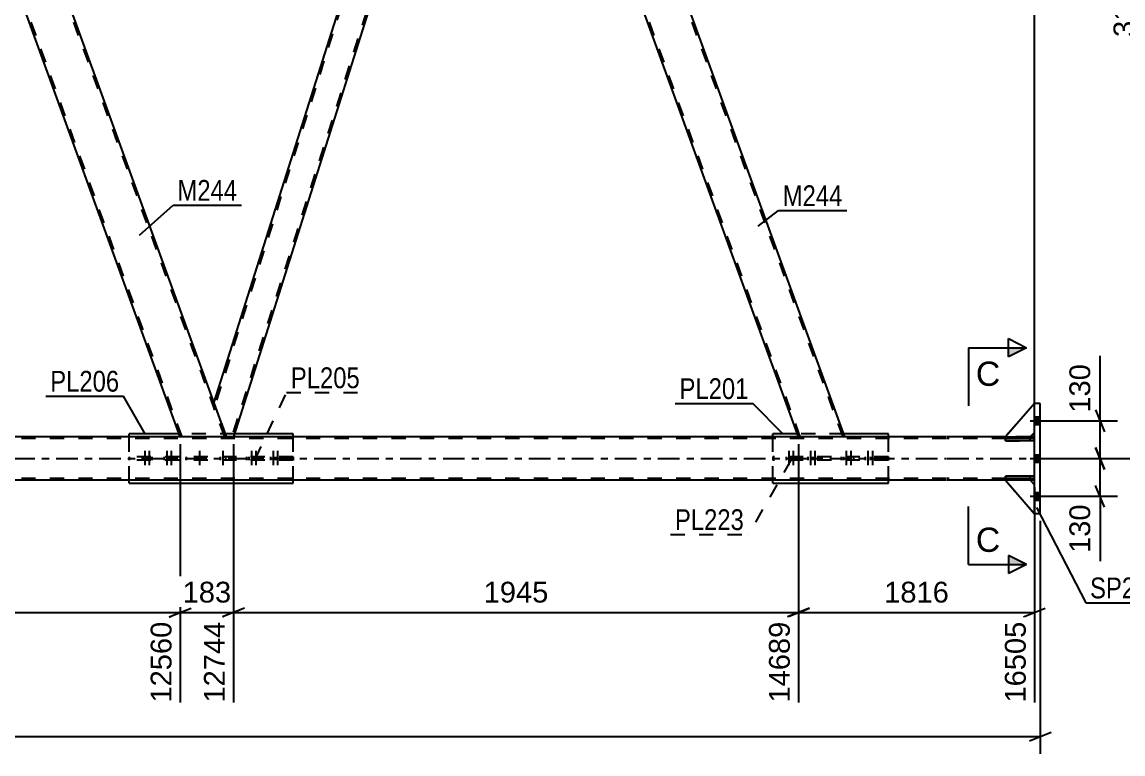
# Model space of a CAD drawing. Header units: millimetres. Extents: x -88 to 753, y -403 to 191.
# Drawn here: x 524.4 to 676, y -165.7 to -64.9 of the extents above; entities that cross this region are included whole.
import ezdxf

# ---------------------------------------------------------------- set-up
doc = ezdxf.new("R2010")
doc.units = ezdxf.units.MM
doc.linetypes.add('DXK_LINE_DOT2', pattern=[3.9198, 1.9599, -1.9599])
doc.linetypes.add('DXK_LINE_DOT3', pattern=[5.9187, 2.979, -0.9799, 0.9799, -0.9799])
doc.styles.add('Arial', font='arial.ttf', dxfattribs={"height": 0.2})
doc.styles.add('Arial Narrow', font='ARIALN.TTF', dxfattribs={"height": 0.2})

# ---------------------------------------------------------------- blocks, each defined once
blk = doc.blocks.new('Bolt-317404679-3173 - 2929')
at = {"color": 1, "linetype": 'DXK_LINE_DOT2'}
for p, q in [((555.93, -123.96), (555.93, -126.96)), ((556.53, -123.96), (556.53, -126.96)), ((558.94, -123.96), (558.94, -126.96)), ((559.55, -123.96), (559.55, -126.96)), ((555.57, -124.76), (555.57, -125.24)), ((556.17, -124.76), (556.17, -125.24)), ((556.29, -124.76), (556.29, -125.24)), ((556.89, -124.76), (556.89, -125.24)), ((558.58, -124.76), (558.58, -125.24)), ((559.19, -124.76), (559.19, -125.24)), ((559.3, -124.76), (559.3, -125.24)), ((559.91, -124.76), (559.91, -125.24))]:
    blk.add_line(p, q, dxfattribs=at)
blk = doc.blocks.new('Bolt-317404679-3088 - 2929')
at = {"linetype": 'Continuous'}
for points in [[(664.56, -120.32), (664.56, -119.28), (663.76, -119.28), (663.76, -120.32)], [(664.56, -120.32), (664.56, -119.28), (663.76, -119.28), (663.76, -120.32)], [(664.56, -120.32), (664.56, -119.28), (663.76, -119.28), (663.76, -120.32)], [(664.56, -125.52), (664.56, -124.48), (663.76, -124.48), (663.76, -125.52)], [(664.56, -125.52), (664.56, -124.48), (663.76, -124.48), (663.76, -125.52)], [(664.56, -130.72), (664.56, -129.68), (663.76, -129.68), (663.76, -130.72)], [(664.56, -130.72), (664.56, -129.68), (663.76, -129.68), (663.76, -130.72)], [(664.56, -130.72), (664.56, -129.68), (663.76, -129.68), (663.76, -130.72)]]:
    blk.add_hatch(color=1, dxfattribs=at).paths.add_polyline_path(points)
at = {"color": 1, "linetype": 'Continuous'}
for p, q in [((663.76, -119.28), (664.56, -119.28)), ((663.76, -119.28), (664.56, -119.28)), ((663.76, -119.28), (664.56, -119.28)), ((663.16, -119.8), (667.36, -119.8)), ((663.16, -119.8), (667.36, -119.8)), ((663.16, -119.8), (667.36, -119.8)), ((663.76, -120.32), (664.56, -120.32)), ((663.76, -120.32), (664.56, -120.32)), ((663.76, -120.32), (664.56, -120.32)), ((663.16, -125), (667.36, -125)), ((663.16, -125), (667.36, -125)), ((663.76, -124.48), (664.56, -124.48)), ((663.76, -124.48), (664.56, -124.48)), ((663.76, -125.52), (664.56, -125.52)), ((663.76, -125.52), (664.56, -125.52)), ((663.16, -130.2), (667.36, -130.2)), ((663.16, -130.2), (667.36, -130.2)), ((663.16, -130.2), (667.36, -130.2)), ((663.76, -129.68), (664.56, -129.68)), ((663.76, -129.68), (664.56, -129.68)), ((663.76, -129.68), (664.56, -129.68)), ((663.76, -130.72), (664.56, -130.72)), ((663.76, -130.72), (664.56, -130.72)), ((663.76, -130.72), (664.56, -130.72))]:
    blk.add_line(p, q, dxfattribs=at)
blk = doc.blocks.new('Part-317404679-3027 - 2929')
at = {"color": 7, "linetype": 'DXK_LINE_DOT2'}
for p, q in [((651.66, -122.24), (43.72, -122.24)), ((552.52, -122), (546.13, -122)), ((637.65, -122), (631.27, -122)), ((663.76, -122.24), (651.76, -122.24)), ((663.16, -122), (659.76, -122)), ((663.76, -128), (663.76, -122)), ((651.66, -127.76), (43.72, -127.76)), ((663.76, -127.76), (651.76, -127.76)), ((663.16, -128), (659.76, -128))]:
    blk.add_line(p, q, dxfattribs=at)
at = {"color": 2, "linetype": 'Continuous'}
for p, q in [((546.13, -122), (467.39, -122)), ((631.27, -122), (552.52, -122)), ((651.66, -122), (637.65, -122)), ((659.76, -122), (651.76, -122)), ((663.76, -122), (663.16, -122)), ((651.66, -128), (47.72, -128)), ((659.76, -128), (651.76, -128)), ((663.76, -128), (663.16, -128))]:
    blk.add_line(p, q, dxfattribs=at)
at = {"color": 7, "linetype": 'DXK_LINE_DOT3'}
for p, q in [((43.72, -125), (651.66, -125)), ((651.76, -125), (663.76, -125))]:
    blk.add_line(p, q, dxfattribs=at)
blk = doc.blocks.new('Part-317404679-3142 - 2929')
at = {"color": 7, "linetype": 'DXK_LINE_DOT2'}
for p, q in [((561.71, -124.76), (539.1, -124.76)), ((539.1, -124.76), (539.1, -125.24)), ((561.71, -125.24), (539.1, -125.24)), ((545.51, -124.76), (545.51, -125.24)), ((547.01, -125.24), (547.01, -124.76)), ((553.81, -125.24), (553.81, -124.76)), ((555.3, -125.24), (555.3, -124.76)), ((561.71, -124.76), (561.71, -125.24))]:
    blk.add_line(p, q, dxfattribs=at)
blk = doc.blocks.new('Part-317404679-3200 - 2929')
at = {"color": 2, "linetype": 'Continuous'}
for p, q in [((663.76, -132.6), (663.76, -117.4)), ((664.56, -117.4), (663.76, -117.4)), ((664.56, -132.6), (664.56, -117.4)), ((664.56, -132.6), (663.76, -132.6))]:
    blk.add_line(p, q, dxfattribs=at)
blk = doc.blocks.new('Part-317404679-3330 - 2929')
at = {"color": 2, "linetype": 'Continuous'}
for p, q in [((659.76, -127.52), (659.76, -127.44)), ((663.76, -127.44), (659.76, -127.44)), ((659.76, -127.76), (659.76, -127.52)), ((663.76, -127.76), (659.76, -127.76)), ((663.76, -127.76), (663.76, -127.44))]:
    blk.add_line(p, q, dxfattribs=at)
at = {"color": 7, "linetype": 'DXK_LINE_DOT2'}
for p, q in [((659.76, -127.52), (659.76, -127.52)), ((663.16, -127.76), (663.16, -127.44))]:
    blk.add_line(p, q, dxfattribs=at)
blk = doc.blocks.new('Part-317404679-3213 - 2929')
at = {"color": 7, "linetype": 'DXK_LINE_DOT2'}
for p, q in [((643.66, -124.76), (627.75, -124.76)), ((627.75, -124.76), (627.75, -125.24)), ((643.66, -125.24), (627.75, -125.24)), ((634.16, -124.76), (634.16, -125.24)), ((637.21, -125.24), (637.21, -124.76)), ((643.66, -124.76), (643.66, -125.24))]:
    blk.add_line(p, q, dxfattribs=at)
blk = doc.blocks.new('Bolt-317404679-3225 - 2929')
at = {"color": 1, "linetype": 'DXK_LINE_DOT2'}
for p, q in [((541.27, -123.96), (541.27, -126.96)), ((541.87, -123.96), (541.87, -126.96)), ((544.28, -123.96), (544.28, -126.96)), ((544.89, -123.96), (544.89, -126.96)), ((540.91, -124.76), (540.91, -125.24)), ((541.51, -124.76), (541.51, -125.24)), ((541.63, -124.76), (541.63, -125.24)), ((542.23, -124.76), (542.23, -125.24)), ((543.92, -124.76), (543.92, -125.24)), ((544.53, -124.76), (544.53, -125.24)), ((544.64, -124.76), (544.64, -125.24)), ((545.25, -124.76), (545.25, -125.24))]:
    blk.add_line(p, q, dxfattribs=at)
blk = doc.blocks.new('Bolt-317404679-3226 - 2929')
at = {"color": 1, "linetype": 'DXK_LINE_DOT2'}
for p, q in [((637.85, -123.96), (637.85, -126.96)), ((638.49, -123.96), (638.49, -126.96)), ((640.83, -123.96), (640.83, -126.96)), ((641.48, -123.96), (641.48, -126.96)), ((637.49, -124.76), (637.49, -125.24)), ((638.13, -124.76), (638.13, -125.24)), ((638.21, -124.76), (638.21, -125.24)), ((638.85, -124.76), (638.85, -125.24)), ((640.47, -124.76), (640.47, -125.24)), ((641.12, -124.76), (641.12, -125.24)), ((641.19, -124.76), (641.19, -125.24)), ((641.84, -124.76), (641.84, -125.24))]:
    blk.add_line(p, q, dxfattribs=at)
blk = doc.blocks.new('Part-317404679-3368 - 2929')
at = {"color": 2, "linetype": 'Continuous'}
for p, q in [((587.01, -3), (550.78, -117.23)), ((589.69, -7.77), (553.47, -122))]:
    blk.add_line(p, q, dxfattribs=at)
at = {"color": 7, "linetype": 'DXK_LINE_DOT2'}
for p, q in [((587.26, -3), (550.92, -117.6)), ((587.96, -3), (587.01, -3)), ((587.96, -3), (589.69, -7.77)), ((589.56, -7.4), (553.22, -122)), ((552.52, -122), (550.78, -117.23)), ((553.47, -122), (552.52, -122))]:
    blk.add_line(p, q, dxfattribs=at)
blk = doc.blocks.new('Part-317404679-3263 - 2929')
at = {"color": 7, "linetype": 'DXK_LINE_DOT2'}
for p, q in [((663.76, -117.4), (659.76, -122)), ((663.76, -121.4), (663.76, -117.4)), ((659.76, -122), (663.16, -122)), ((663.16, -122), (663.76, -121.4))]:
    blk.add_line(p, q, dxfattribs=at)
blk = doc.blocks.new('Part-317404679-3404 - 2929')
at = {"color": 2, "linetype": 'Continuous'}
for p, q in [((631.27, -122), (587.96, -3)), ((587.96, -3), (594.34, -3)), ((637.65, -122), (594.34, -3)), ((637.61, -122), (631.27, -122)), ((637.65, -122), (637.61, -122))]:
    blk.add_line(p, q, dxfattribs=at)
at = {"color": 7, "linetype": 'DXK_LINE_DOT2'}
for p, q in [((631.52, -122), (588.21, -3)), ((637.4, -122), (594.09, -3))]:
    blk.add_line(p, q, dxfattribs=at)
blk = doc.blocks.new('Part-317404679-3279 - 2929')
at = {"color": 2, "linetype": 'Continuous'}
for p, q in [((546.13, -122), (502.82, -3)), ((502.82, -3), (509.21, -3)), ((552.52, -122), (509.21, -3)), ((552.48, -122), (546.13, -122)), ((552.52, -122), (552.48, -122))]:
    blk.add_line(p, q, dxfattribs=at)
at = {"color": 7, "linetype": 'DXK_LINE_DOT2'}
for p, q in [((546.39, -122), (503.08, -3)), ((552.26, -122), (508.95, -3))]:
    blk.add_line(p, q, dxfattribs=at)
blk = doc.blocks.new('Part-317404679-3310 - 2929')
at = {"color": 2, "linetype": 'Continuous'}
for p, q in [((663.76, -117.4), (659.76, -122)), ((659.76, -122), (663.16, -122)), ((663.16, -122), (663.76, -121.4))]:
    blk.add_line(p, q, dxfattribs=at)
at = {"color": 7, "linetype": 'DXK_LINE_DOT2'}
blk.add_line((663.76, -121.4), (663.76, -117.4), dxfattribs=at)
blk = doc.blocks.new('Part-317404679-3312 - 2929')
at = {"color": 2, "linetype": 'Continuous'}
for p, q in [((663.16, -128), (659.76, -128)), ((659.76, -128), (663.76, -132.6)), ((663.76, -128.6), (663.16, -128))]:
    blk.add_line(p, q, dxfattribs=at)
at = {"color": 7, "linetype": 'DXK_LINE_DOT2'}
blk.add_line((663.76, -132.6), (663.76, -128.6), dxfattribs=at)
blk = doc.blocks.new('Part-317404679-3328 - 2929')
at = {"color": 2, "linetype": 'Continuous'}
for p, q in [((631.12, -121.6), (627.75, -121.6)), ((627.75, -122), (627.75, -121.6)), ((643.66, -121.6), (637.51, -121.6)), ((643.66, -122), (643.66, -121.6)), ((627.75, -128.4), (627.75, -128)), ((627.75, -128.4), (643.66, -128.4)), ((643.66, -128.4), (643.66, -128))]:
    blk.add_line(p, q, dxfattribs=at)
at = {"color": 7, "linetype": 'DXK_LINE_DOT2'}
for p, q in [((627.75, -128), (627.75, -122)), ((637.51, -121.6), (631.12, -121.6)), ((643.66, -128), (643.66, -122))]:
    blk.add_line(p, q, dxfattribs=at)
blk = doc.blocks.new('Part-317404679-3329 - 2929')
at = {"color": 2, "linetype": 'Continuous'}
for p, q in [((659.76, -122.48), (659.76, -122.24)), ((663.76, -122.24), (659.76, -122.24)), ((659.76, -122.56), (659.76, -122.48)), ((663.76, -122.56), (659.76, -122.56)), ((663.76, -122.56), (663.76, -122.24))]:
    blk.add_line(p, q, dxfattribs=at)
at = {"color": 7, "linetype": 'DXK_LINE_DOT2'}
for p, q in [((659.76, -122.48), (659.76, -122.48)), ((663.16, -122.56), (663.16, -122.24))]:
    blk.add_line(p, q, dxfattribs=at)
blk = doc.blocks.new('Part-317404679-3331 - 2929')
at = {"color": 7, "linetype": 'DXK_LINE_DOT2'}
for p, q in [((663.16, -128), (659.76, -128)), ((659.76, -128), (663.76, -132.6)), ((663.76, -128.6), (663.16, -128)), ((663.76, -132.6), (663.76, -128.6))]:
    blk.add_line(p, q, dxfattribs=at)
blk = doc.blocks.new('Part-317404679-3357 - 2929')
at = {"color": 2, "linetype": 'Continuous'}
for p, q in [((545.99, -121.6), (539.1, -121.6)), ((539.1, -122), (539.1, -121.6)), ((561.71, -121.6), (553.6, -121.6)), ((561.71, -122), (561.71, -121.6)), ((539.1, -128.4), (539.1, -128)), ((539.1, -128.4), (561.71, -128.4)), ((561.71, -128.4), (561.71, -128))]:
    blk.add_line(p, q, dxfattribs=at)
at = {"color": 7, "linetype": 'DXK_LINE_DOT2'}
for p, q in [((539.1, -128), (539.1, -122)), ((553.6, -121.6), (545.99, -121.6)), ((561.71, -128), (561.71, -122))]:
    blk.add_line(p, q, dxfattribs=at)
blk = doc.blocks.new('Part-317404679-3358 - 2929')
at = {"color": 7, "linetype": 'DXK_LINE_DOT2'}
for p, q in [((663.76, -122.24), (659.76, -122.24)), ((659.76, -122.24), (659.76, -122.56)), ((659.76, -122.56), (663.76, -122.56)), ((663.16, -122.56), (663.16, -122.24)), ((663.76, -122.56), (663.76, -122.24))]:
    blk.add_line(p, q, dxfattribs=at)
blk = doc.blocks.new('Part-317404679-3359 - 2929')
at = {"color": 7, "linetype": 'DXK_LINE_DOT2'}
for p, q in [((663.76, -127.44), (659.76, -127.44)), ((659.76, -127.44), (659.76, -127.76)), ((659.76, -127.76), (663.76, -127.76)), ((663.16, -127.76), (663.16, -127.44)), ((663.76, -127.76), (663.76, -127.44))]:
    blk.add_line(p, q, dxfattribs=at)
blk = doc.blocks.new('Bolt-317404679-3440 - 2929')
at = {"color": 1, "linetype": 'DXK_LINE_DOT2'}
for p, q in [((548.81, -123.96), (548.81, -126.96)), ((548.81, -123.96), (548.81, -126.96)), ((552.01, -123.96), (552.01, -126.96)), ((552.01, -123.96), (552.01, -126.96)), ((548.45, -124.76), (548.45, -125.24)), ((548.45, -124.76), (548.45, -125.24)), ((549.17, -124.76), (549.17, -125.24)), ((549.17, -124.76), (549.17, -125.24)), ((551.65, -124.76), (551.65, -125.24)), ((551.65, -124.76), (551.65, -125.24)), ((552.37, -124.76), (552.37, -125.24)), ((552.37, -124.76), (552.37, -125.24))]:
    blk.add_line(p, q, dxfattribs=at)
blk = doc.blocks.new('Bolt-317404679-3494 - 2929')
at = {"color": 1, "linetype": 'DXK_LINE_DOT2'}
for p, q in [((629.92, -123.96), (629.92, -126.96)), ((630.52, -123.96), (630.52, -126.96)), ((632.93, -123.96), (632.93, -126.96)), ((633.53, -123.96), (633.53, -126.96)), ((629.56, -124.76), (629.56, -125.24)), ((630.16, -124.76), (630.16, -125.24)), ((630.28, -124.76), (630.28, -125.24)), ((630.88, -124.76), (630.88, -125.24)), ((632.57, -124.76), (632.57, -125.24)), ((633.17, -124.76), (633.17, -125.24)), ((633.29, -124.76), (633.29, -125.24)), ((633.89, -124.76), (633.89, -125.24))]:
    blk.add_line(p, q, dxfattribs=at)
blk = doc.blocks.new('StraightDimension-317404679-4359 - 2929')
at = {"color": 7, "linetype": 'Continuous'}
for p, q in [((630.43, -4), (630.43, -50.75)), ((663.76, -121), (663.76, -45.5)), ((631.93, -47.75), (628.93, -48.95)), ((630.43, -48.35), (663.76, -48.35)), ((662.26, -48.95), (665.26, -47.75))]:
    blk.add_line(p, q, dxfattribs=at)
at = {"color": 0}
blk.add_wipeout([(652.14, -47.6), (652.14, -43.4), (642.05, -43.4), (642.05, -47.6)], dxfattribs=at)
at = {"color": 3, "style": 'Arial'}
blk.add_text('1837', height=2.865, dxfattribs=at).set_placement((642.65, -47))
blk = doc.blocks.new('StraightDimension-317404679-4238 - 2929')
at = {"color": 7, "linetype": 'Continuous'}
for p, q in [((664.56, -133.6), (664.56, -165.68)), ((-0.64, -163.28), (664.56, -163.28)), ((663.06, -163.88), (666.06, -162.68))]:
    blk.add_line(p, q, dxfattribs=at)
blk = doc.blocks.new('StraightDimension-317404679-8360 - 2929')
at = {"color": 7, "linetype": 'Continuous'}
for p, q in [((468.33, -123), (468.33, -158.6)), ((546.13, -123), (546.13, -158.6)), ((469.83, -145.58), (466.83, -146.78)), ((468.33, -146.18), (546.13, -146.18)), ((544.63, -146.78), (547.63, -145.58))]:
    blk.add_line(p, q, dxfattribs=at)
at = {"color": 0}
blk.add_wipeout([(512.28, -145.43), (512.28, -141.23), (502.19, -141.23), (502.19, -145.43)], dxfattribs=at)
at = {"color": 0, "linetype": 'Continuous'}
blk.add_wipeout([(545.53, -146.88), (541.33, -146.88), (541.33, -159.2), (545.53, -159.2)], dxfattribs=at)
at = {"color": 3, "style": 'Arial'}
blk.add_text('1945', height=2.865, dxfattribs=at).set_placement((502.79, -144.83))
at = {"color": 3, "linetype": 'Continuous', "style": 'Arial'}
blk.add_text('12560', height=2.865, rotation=90.0002, dxfattribs=at).set_placement((544.93, -158.6))
blk = doc.blocks.new('StraightDimension-317404679-8359 - 2929')
at = {"color": 7, "linetype": 'Continuous'}
for p, q in [((546.13, -123), (546.13, -158.6)), ((553.47, -123), (553.47, -158.6)), ((544.63, -146.78), (547.63, -145.58)), ((546.13, -146.18), (553.47, -146.18)), ((554.97, -145.58), (551.97, -146.78))]:
    blk.add_line(p, q, dxfattribs=at)
at = {"color": 0}
blk.add_wipeout([(553.74, -145.43), (553.74, -141.23), (545.87, -141.23), (545.87, -145.43)], dxfattribs=at)
at = {"color": 0, "linetype": 'Continuous'}
blk.add_wipeout([(552.87, -146.88), (548.67, -146.88), (548.67, -159.2), (552.87, -159.2)], dxfattribs=at)
at = {"color": 3, "style": 'Arial'}
blk.add_text('183', height=2.865, dxfattribs=at).set_placement((546.47, -144.83))
at = {"color": 3, "linetype": 'Continuous', "style": 'Arial'}
blk.add_text('12744', height=2.865, rotation=90.0002, dxfattribs=at).set_placement((552.27, -158.6))
blk = doc.blocks.new('StraightDimension-317404679-3766 - 2929')
at = {"color": 7, "linetype": 'Continuous'}
for p, q in [((632.23, 0), (681.26, 0)), ((679.46, -1.5), (678.26, 1.5)), ((678.86, -125), (678.86, 0)), ((678.26, -123.5), (679.46, -126.5)), ((665.56, -125), (681.26, -125))]:
    blk.add_line(p, q, dxfattribs=at)
at = {"color": 0}
blk.add_wipeout([(678.11, -57.45), (673.91, -57.45), (673.91, -67.55), (678.11, -67.55)], dxfattribs=at)
at = {"color": 3, "style": 'Arial'}
blk.add_text('3125', height=2.865, rotation=90.0002, dxfattribs=at).set_placement((677.51, -66.95))
blk = doc.blocks.new('StraightDimension-317404679-3785 - 2929')
at = {"color": 7, "linetype": 'Continuous'}
for p, q in [((672.19, -123.5), (673.39, -126.5)), ((665.56, -125), (675.19, -125)), ((672.79, -130.2), (672.79, -125)), ((673.39, -131.7), (672.19, -128.7)), ((665.56, -130.2), (675.19, -130.2))]:
    blk.add_line(p, q, dxfattribs=at)
at = {"color": 0}
blk.add_wipeout([(672.04, -130.73), (667.84, -130.73), (667.84, -138.6), (672.04, -138.6)], dxfattribs=at)
at = {"color": 7, "linetype": 'Continuous'}
blk.add_line((672.79, -130.2), (672.79, -139.12), dxfattribs=at)
blk.add_line((672.79, -130.2), (672.79, -139.12), dxfattribs=at)
at = {"color": 3, "style": 'Arial'}
blk.add_text('130', height=2.865, rotation=90.0002, dxfattribs=at).set_placement((671.44, -138))
blk = doc.blocks.new('StraightDimension-317404679-3793 - 2929')
at = {"color": 7, "linetype": 'Continuous'}
for p, q in [((672.19, -118.3), (673.39, -121.3)), ((665.56, -119.8), (675.19, -119.8)), ((672.79, -125), (672.79, -119.8)), ((673.39, -126.5), (672.19, -123.5)), ((665.56, -125), (675.19, -125))]:
    blk.add_line(p, q, dxfattribs=at)
at = {"color": 0}
blk.add_wipeout([(672.04, -111.4), (667.84, -111.4), (667.84, -119.28), (672.04, -119.28)], dxfattribs=at)
at = {"color": 7, "linetype": 'Continuous'}
blk.add_line((672.79, -119.8), (672.79, -110.88), dxfattribs=at)
blk.add_line((672.79, -119.8), (672.79, -110.88), dxfattribs=at)
at = {"color": 3, "style": 'Arial'}
blk.add_text('130', height=2.865, rotation=90.0002, dxfattribs=at).set_placement((671.44, -118.68))
blk = doc.blocks.new('StraightDimension-317404679-8357 - 2929')
at = {"color": 7, "linetype": 'Continuous'}
for p, q in [((631.27, -123), (631.27, -158.6)), ((663.76, -129), (663.76, -158.6)), ((632.77, -145.58), (629.77, -146.78)), ((631.27, -146.18), (663.76, -146.18)), ((662.26, -146.78), (665.26, -145.58))]:
    blk.add_line(p, q, dxfattribs=at)
at = {"color": 0}
blk.add_wipeout([(652.56, -145.43), (652.56, -141.23), (642.47, -141.23), (642.47, -145.43)], dxfattribs=at)
at = {"color": 0, "linetype": 'Continuous'}
blk.add_wipeout([(663.16, -146.88), (658.96, -146.88), (658.96, -159.2), (663.16, -159.2)], dxfattribs=at)
at = {"color": 3, "style": 'Arial'}
blk.add_text('1816', height=2.865, dxfattribs=at).set_placement((643.07, -144.83))
at = {"color": 3, "linetype": 'Continuous', "style": 'Arial'}
blk.add_text('16505', height=2.865, rotation=90.0002, dxfattribs=at).set_placement((662.56, -158.6))
blk = doc.blocks.new('StraightDimension-317404679-8358 - 2929')
at = {"color": 7, "linetype": 'Continuous'}
for p, q in [((553.47, -123), (553.47, -158.6)), ((631.27, -123), (631.27, -158.6)), ((554.97, -145.58), (551.97, -146.78)), ((553.47, -146.18), (631.27, -146.18)), ((629.77, -146.78), (632.77, -145.58))]:
    blk.add_line(p, q, dxfattribs=at)
at = {"color": 0}
blk.add_wipeout([(597.42, -145.43), (597.42, -141.23), (587.32, -141.23), (587.32, -145.43)], dxfattribs=at)
at = {"color": 0, "linetype": 'Continuous'}
blk.add_wipeout([(630.67, -146.88), (626.47, -146.88), (626.47, -159.2), (630.67, -159.2)], dxfattribs=at)
at = {"color": 3, "style": 'Arial'}
blk.add_text('1945', height=2.865, dxfattribs=at).set_placement((587.92, -144.83))
at = {"color": 3, "linetype": 'Continuous', "style": 'Arial'}
blk.add_text('14689', height=2.865, rotation=90.0002, dxfattribs=at).set_placement((630.07, -158.6))
blk = doc.blocks.new('Mark-317404679-3138 - 2929')
at = {"color": 0}
blk.add_wipeout([(570.88, -115.31), (570.88, -112.31), (561.37, -112.31), (561.37, -115.31)], dxfattribs=at)
blk.add_wipeout([(570.88, -115.31), (570.88, -112.31), (561.37, -112.31), (561.37, -115.31)], dxfattribs=at)
at = {"color": 30, "linetype": 'DXK_LINE_DOT2'}
for p, q in [((556.47, -125.13), (560.77, -115.91)), ((560.77, -115.91), (571.48, -115.91))]:
    blk.add_line(p, q, dxfattribs=at)
at = {"color": 3, "style": 'Arial Narrow'}
blk.add_text('PL205', height=2.863, dxfattribs=at).set_placement((561.37, -115.31))
blk = doc.blocks.new('Mark-317404679-3196 - 2929')
at = {"color": 0}
blk.add_wipeout([(679.46, -144.25), (679.46, -141.25), (671.42, -141.25), (671.42, -144.25)], dxfattribs=at)
blk.add_wipeout([(679.46, -144.25), (679.46, -141.25), (671.42, -141.25), (671.42, -144.25)], dxfattribs=at)
at = {"color": 30, "linetype": 'Continuous'}
for p, q in [((664.03, -131.72), (670.82, -144.85)), ((670.82, -144.85), (680.06, -144.85))]:
    blk.add_line(p, q, dxfattribs=at)
at = {"color": 3, "style": 'Arial Narrow'}
blk.add_text('SP20', height=2.863, dxfattribs=at).set_placement((671.42, -144.25))
blk = doc.blocks.new('Mark-317404679-3209 - 2929')
at = {"color": 0}
blk.add_wipeout([(623.77, -134.85), (623.77, -131.85), (614.26, -131.85), (614.26, -134.85)], dxfattribs=at)
blk.add_wipeout([(623.77, -134.85), (623.77, -131.85), (614.26, -131.85), (614.26, -134.85)], dxfattribs=at)
at = {"color": 30, "linetype": 'DXK_LINE_DOT2'}
for p in [(630.23, -125.24), (613.66, -135.45)]:
    blk.add_line(p, (624.37, -135.45), dxfattribs=at)
at = {"color": 3, "style": 'Arial Narrow'}
blk.add_text('PL223', height=2.863, dxfattribs=at).set_placement((614.26, -134.85))
blk = doc.blocks.new('Mark-317404679-3275 - 2929')
at = {"color": 0}
blk.add_wipeout([(553.99, -89.51), (553.99, -86.51), (545.76, -86.51), (545.76, -89.51)], dxfattribs=at)
blk.add_wipeout([(553.99, -89.51), (553.99, -86.51), (545.76, -86.51), (545.76, -89.51)], dxfattribs=at)
at = {"color": 30, "linetype": 'Continuous'}
for p, q in [((540.54, -94.22), (545.16, -90.11)), ((545.16, -90.11), (554.59, -90.11))]:
    blk.add_line(p, q, dxfattribs=at)
at = {"color": 3, "style": 'Arial Narrow'}
blk.add_text('M244', height=2.863, dxfattribs=at).set_placement((545.76, -89.51))
blk = doc.blocks.new('Mark-317404679-3324 - 2929')
at = {"color": 0}
blk.add_wipeout([(624.4, -116.81), (624.4, -113.81), (614.89, -113.81), (614.89, -116.81)], dxfattribs=at)
blk.add_wipeout([(624.4, -116.81), (624.4, -113.81), (614.89, -113.81), (614.89, -116.81)], dxfattribs=at)
at = {"color": 30, "linetype": 'Continuous'}
for p in [(614.29, -117.41), (629.17, -121.65)]:
    blk.add_line(p, (625, -117.41), dxfattribs=at)
at = {"color": 3, "style": 'Arial Narrow'}
blk.add_text('PL201', height=2.863, dxfattribs=at).set_placement((614.89, -116.81))
blk = doc.blocks.new('Mark-317404679-3353 - 2929')
at = {"color": 0}
blk.add_wipeout([(537.74, -115.79), (537.74, -112.79), (528.24, -112.79), (528.24, -115.79)], dxfattribs=at)
blk.add_wipeout([(537.74, -115.79), (537.74, -112.79), (528.24, -112.79), (528.24, -115.79)], dxfattribs=at)
at = {"color": 30, "linetype": 'Continuous'}
for p in [(527.64, -116.39), (541.35, -121.69)]:
    blk.add_line(p, (538.34, -116.39), dxfattribs=at)
at = {"color": 3, "style": 'Arial Narrow'}
blk.add_text('PL206', height=2.863, dxfattribs=at).set_placement((528.24, -115.79))
blk = doc.blocks.new('Mark-317404679-3400 - 2929')
at = {"color": 0}
blk.add_wipeout([(637.32, -90.24), (637.32, -87.24), (629.1, -87.24), (629.1, -90.24)], dxfattribs=at)
blk.add_wipeout([(637.32, -90.24), (637.32, -87.24), (629.1, -87.24), (629.1, -90.24)], dxfattribs=at)
at = {"color": 30, "linetype": 'Continuous'}
for p, q in [((625.71, -93.01), (628.5, -90.84)), ((628.5, -90.84), (637.92, -90.84))]:
    blk.add_line(p, q, dxfattribs=at)
at = {"color": 3, "style": 'Arial Narrow'}
blk.add_text('M244', height=2.863, dxfattribs=at).set_placement((629.1, -90.24))
blk = doc.blocks.new('SectionMark-317404679-4838 - 2929')
at = {"linetype": 'Continuous'}
for points in [[(660.19, -110.99), (660.19, -109.74), (662.69, -109.74)], [(660.19, -139.6), (660.19, -138.35), (662.69, -139.6)]]:
    blk.add_hatch(color=6, dxfattribs=at).paths.add_polyline_path(points)
at = {"color": 6, "linetype": 'Continuous'}
for p, q in [((660.19, -110.99), (660.19, -108.49)), ((660.19, -108.49), (662.69, -109.74)), ((654.69, -109.74), (654.69, -117.74)), ((654.69, -109.74), (662.69, -109.74)), ((662.69, -109.74), (660.19, -110.99)), ((654.69, -139.6), (654.69, -131.6)), ((662.69, -139.6), (660.19, -138.35)), ((660.19, -138.35), (660.19, -140.85)), ((654.69, -139.6), (662.69, -139.6)), ((662.69, -139.6), (660.19, -140.85))]:
    blk.add_line(p, q, dxfattribs=at)
at = {"color": 0, "linetype": 'Continuous'}
for points in [[(659.06, -114.99), (659.06, -111.49), (655.69, -111.49), (655.69, -114.99)], [(659.06, -137.85), (659.06, -134.35), (655.69, -134.35), (655.69, -137.85)]]:
    blk.add_wipeout(points, dxfattribs=at)
at = {"color": 3, "linetype": 'Continuous', "style": 'Arial'}
for p in [(655.69, -114.99), (655.69, -137.85)]:
    blk.add_text('C', height=3.34, dxfattribs=at).set_placement(p)

msp = doc.modelspace()

# ---------------------------------------------------------------- block references
for name in ['Part-317404679-3279 - 2929', 'Part-317404679-3368 - 2929', 'Part-317404679-3404 - 2929', 'Part-317404679-3263 - 2929', 'Part-317404679-3310 - 2929', 'Part-317404679-3200 - 2929', 'Bolt-317404679-3088 - 2929', 'Part-317404679-3027 - 2929', 'Part-317404679-3357 - 2929', 'Part-317404679-3328 - 2929', 'Part-317404679-3329 - 2929', 'Part-317404679-3358 - 2929', 'Bolt-317404679-3225 - 2929', 'Bolt-317404679-3440 - 2929', 'Bolt-317404679-3173 - 2929', 'Bolt-317404679-3494 - 2929', 'Bolt-317404679-3226 - 2929', 'Part-317404679-3142 - 2929', 'Part-317404679-3213 - 2929', 'Part-317404679-3330 - 2929', 'Part-317404679-3359 - 2929', 'Part-317404679-3312 - 2929', 'Part-317404679-3331 - 2929']:
    msp.add_blockref(name, (0, 0))

# ---------------------------------------------------------------- next in the draw order: block references
msp.add_blockref('StraightDimension-317404679-4359 - 2929', (0, 0))

# ---------------------------------------------------------------- next in the draw order: block references
msp.add_blockref('StraightDimension-317404679-4238 - 2929', (0, 0))

# ---------------------------------------------------------------- next in the draw order: block references
for name in ['StraightDimension-317404679-3766 - 2929', 'Mark-317404679-3275 - 2929', 'Mark-317404679-3353 - 2929', 'Mark-317404679-3324 - 2929', 'StraightDimension-317404679-8360 - 2929']:
    msp.add_blockref(name, (0, 0))

# ---------------------------------------------------------------- next in the draw order: block references
for name in ['Mark-317404679-3400 - 2929', 'StraightDimension-317404679-8359 - 2929', 'StraightDimension-317404679-3785 - 2929']:
    msp.add_blockref(name, (0, 0))

# ---------------------------------------------------------------- next in the draw order: block references
msp.add_blockref('StraightDimension-317404679-3793 - 2929', (0, 0))

# ---------------------------------------------------------------- next in the draw order: block references
msp.add_blockref('StraightDimension-317404679-8357 - 2929', (0, 0))

# ---------------------------------------------------------------- next in the draw order: block references
for name in ['SectionMark-317404679-4838 - 2929', 'StraightDimension-317404679-8358 - 2929', 'Mark-317404679-3196 - 2929']:
    msp.add_blockref(name, (0, 0))

# ---------------------------------------------------------------- next in the draw order: block references
for name in ['Mark-317404679-3138 - 2929', 'Mark-317404679-3209 - 2929']:
    msp.add_blockref(name, (0, 0))

doc.saveas('drawing.dxf')
